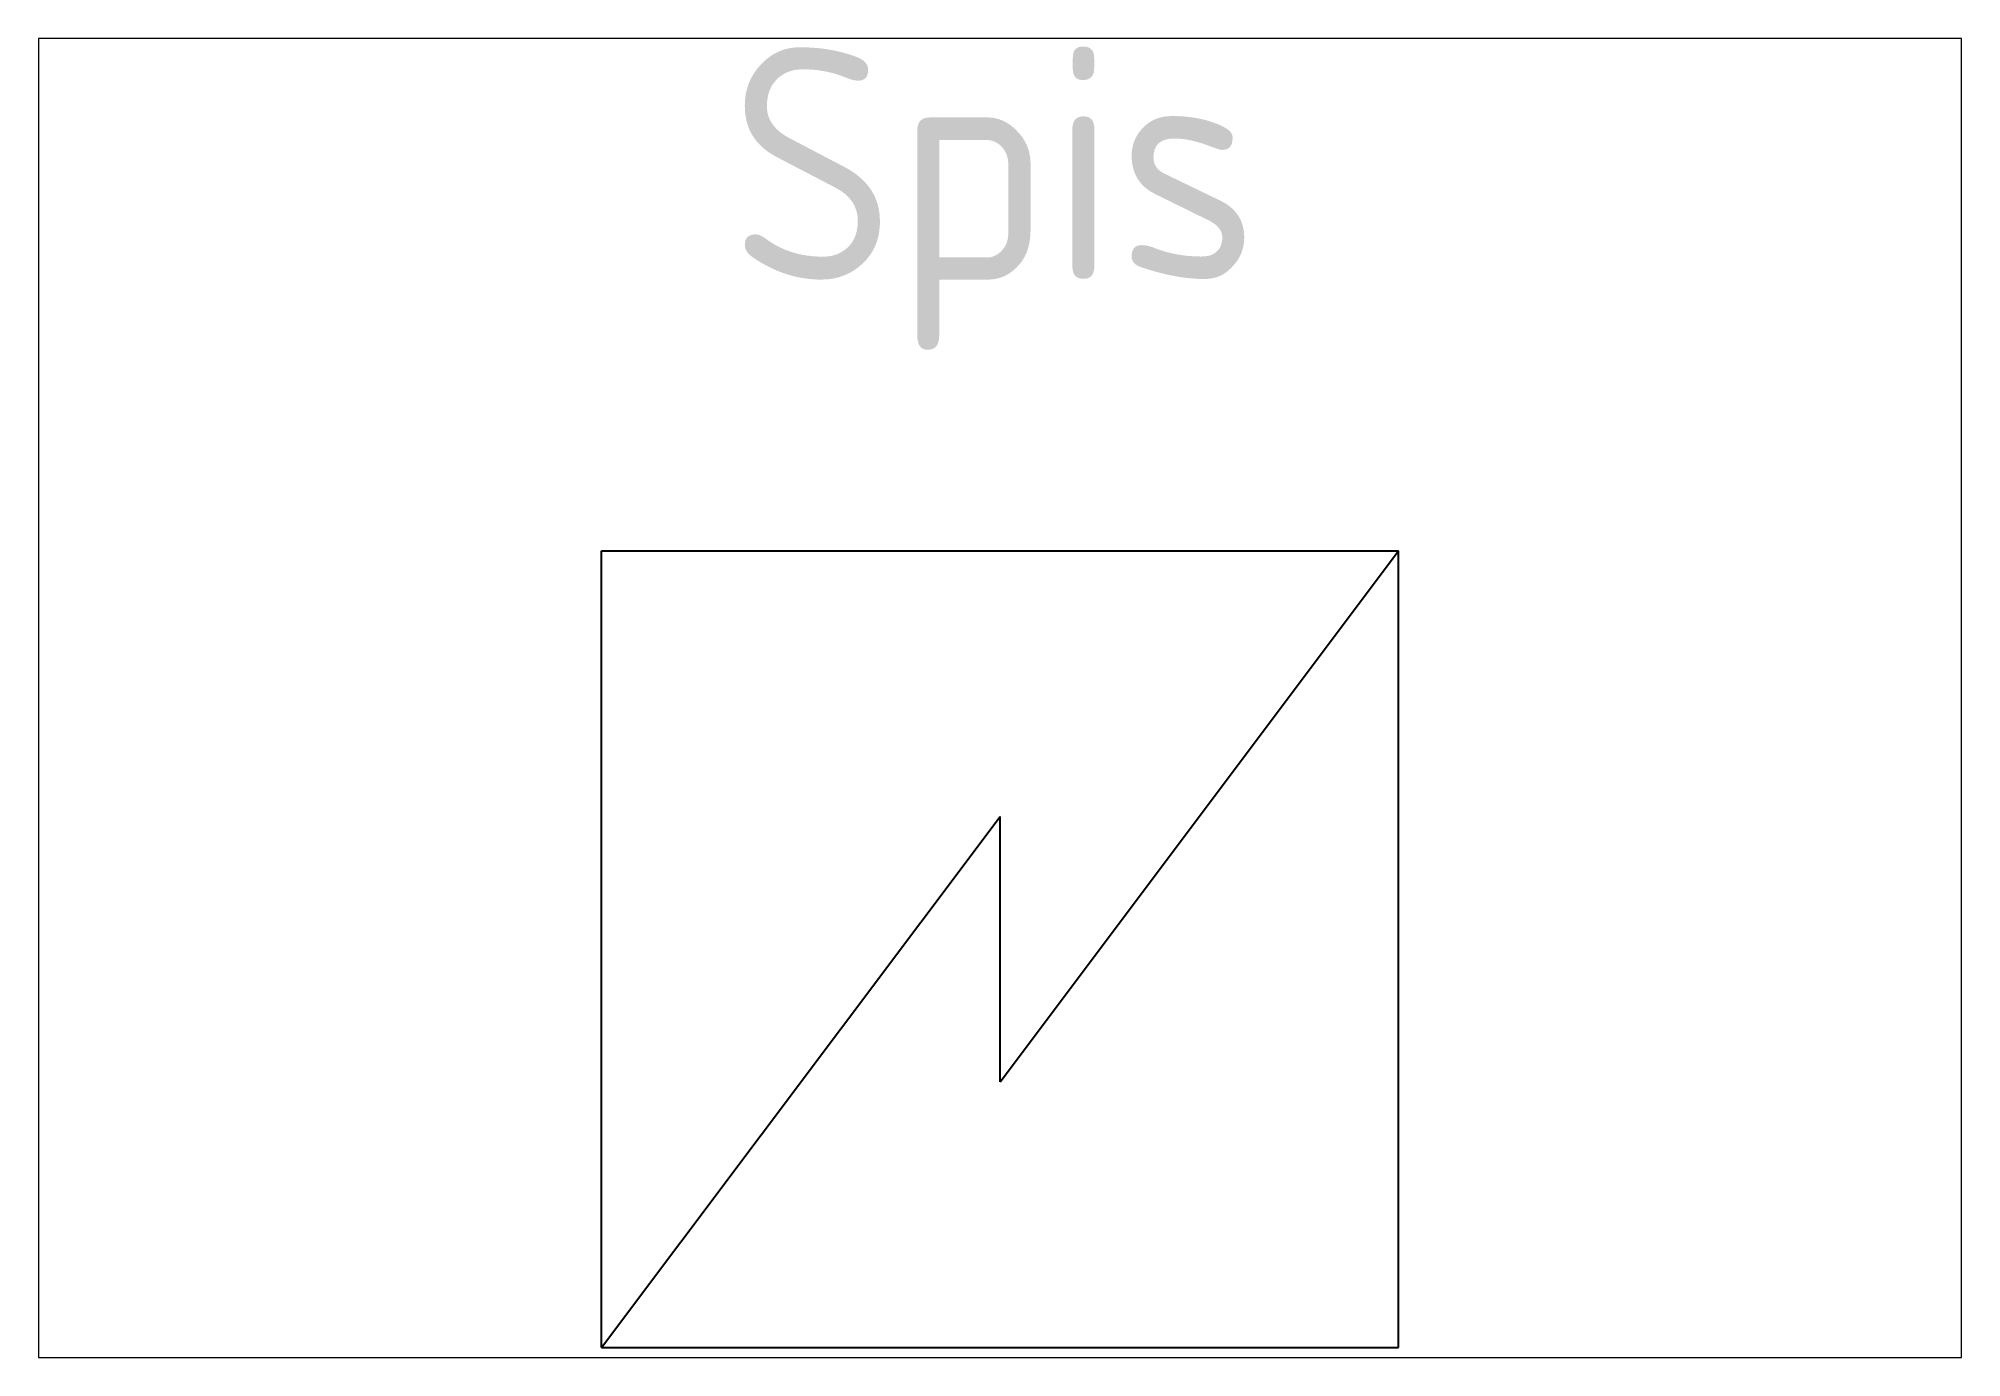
# Paper-space layout 'Layout1' of a CAD drawing. Header units: millimetres. Extents: x 29 to 260, y 20 to 178.
# The model-space entities are those that its viewports show. They can reach past a viewport. Long polylines and large blocks are cut down to what shows.
import ezdxf

# ---------------------------------------------------------------- set-up
doc = ezdxf.new("R2010")
doc.units = ezdxf.units.MM
doc.header["$LTSCALE"] = 50
doc.styles.add('ISO', font='isocp.shx')

# ---------------------------------------------------------------- blocks, each defined once
blk = doc.blocks.new('*U8')
at = {"linetype": 'Continuous', "lineweight": 25}
for p, q in [((0, -600), (0, 0)), ((0, 0), (600, 0)), ((300, -400), (600, 0)), ((600, -600), (600, 0)), ((0, -600), (300, -200)), ((300, -400), (300, -200)), ((0, -600), (600, -600))]:
    blk.add_line(p, q, dxfattribs=at)

msp = doc.modelspace()

# ---------------------------------------------------------------- block references
at = {"ltscale": 0.5}
msp.add_blockref('*U8', (44322.3, -15495.2), dxfattribs=at)

# ---------------------------------------------------------------- texts
at = {"insert": (44418.9, -15115.9), "char_height": 175, "width": 2096.889, "attachment_point": 1, "style": 'ISO'}
msp.add_mtext('Spis', dxfattribs=at)

psp = doc.layouts.get("Layout1")

# ---------------------------------------------------------------- viewports
at = {"layer": '0'}
psp.add_viewport(center=(144.23, 98.98), size=(230.77, 158.3605), view_center_point=(44622.29, -15606.03), view_height=993.6246, dxfattribs=at)

doc.saveas('drawing.dxf')
